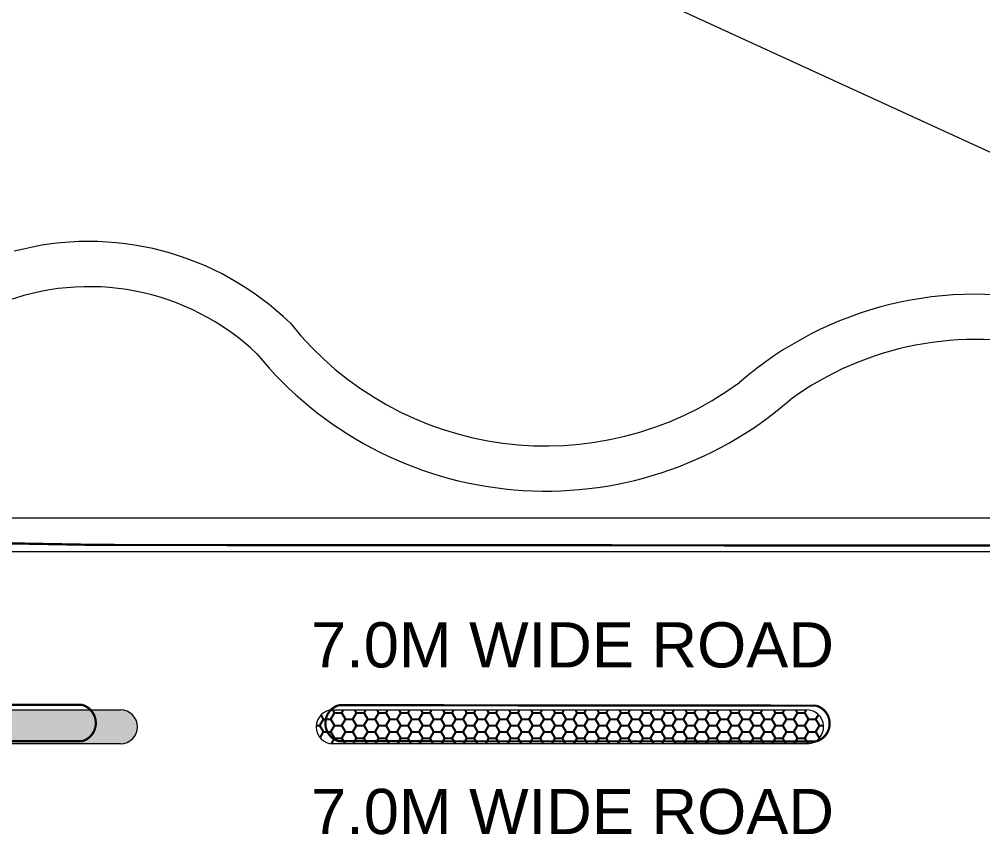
# Model space of a CAD drawing. Extents: x 7620542 to 7843793, y -6476226 to -6093835.
# Drawn here: x 7822630 to 7825234, y -6347780 to -6345575 of the extents above; entities that cross this region are included whole.
import ezdxf
from ezdxf.enums import TextEntityAlignment as Align

# ---------------------------------------------------------------- set-up
doc = ezdxf.new("R2010")
doc.units = 0
doc.header["$LTSCALE"] = 600
doc.header["$MEASUREMENT"] = 0
doc.layers.add('TITLE', color=7, linetype='CONTINUOUS')
doc.styles.add('AR', font='arial.ttf')

# ---------------------------------------------------------------- blocks, each defined once
blk = doc.blocks.new('A$C67844AE1')
at = {"layer": 'TITLE'}
h = blk.add_hatch(dxfattribs=at)
h.set_pattern_fill('HONEY', color=8, scale=157.169043, style=0)
h.set_pattern_definition([(0, (-559135.153, 142307.712), (29.4691956, 17.01404795), [19.6461304, -39.2922608]), (120, (-559135.153, 142307.712), (-29.46919555, 17.01404806), [19.6461304, -39.2922608]), (60, (-559135.153, 142307.712), (6e-08, 34.028096), [-39.2922608, 19.6461304])])
h.paths.add_polyline_path([(-18192.8, -6089.2, -0.999999), (-18192.8, -6179.8), (-18192.8, -6179.8), (-20284.3, -6179.8, -1.000001), (-20284.3, -6089.2)])
h = blk.add_hatch(dxfattribs=at)
h.set_pattern_fill('HONEY', color=8, scale=157.169043, style=0)
h.set_pattern_definition([(0, (-439703.354, 210917.506), (29.4691956, 17.01404795), [19.6461304, -39.2922608]), (120, (-439703.354, 210917.506), (-29.46919555, 17.01404806), [19.6461304, -39.2922608]), (60, (-439703.354, 210917.506), (6e-08, 34.028096), [-39.2922608, 19.6461304])])
h.paths.add_polyline_path([(-17624.4, -6089.2, 0.999996), (-17624.4, -6179.8), (-16355.3, -6179.8, 0.943236), (-16355.5, -6089.2)])
at = {"layer": 'TITLE', "color": 8, "lineweight": 0}
for p, q in [((-19201.9, -3065.3, 6), (-13962.8, -5472.4, 6)), ((-20475, -5575.3, 6), (-13901.3, -5575.4, 6)), ((-14009.5, -5665.9, 6), (-20213.1, -5666, 6)), ((-20284.3, -6089.2, 6), (-18192.8, -6089.2, 6)), ((-17624.4, -6089.2, 6), (-16360.6, -6089.2, 6)), ((-18192.8, -6179.8, 6), (-20284.3, -6179.8, 6)), ((-16355.3, -6179.8, 6), (-17624.4, -6179.8, 6))]:
    blk.add_line(p, q, dxfattribs=at)
at = {"layer": 'TITLE', "color": 8, "const_width": 6.04}
blk.add_lwpolyline([(-11780.1, -5661.6), (-13848.8, -5648.2), (-16312.8, -5649.1), (-18251.2, -5647.8), (-20320.1, -5610.7)], dxfattribs=at)
for points in [[(-18294.9, -6075.7), (-20143.8, -6073.8, 0.792749), (-20143.9, -6172.2), (-18294.9, -6172.7, 0.743973)], [(-16332.7, -6077.7), (-17608.9, -6076.4, 0.747437), (-17609, -6172.9), (-16332.7, -6173.3, 0.755044)]]:
    blk.add_lwpolyline(points, format="xyb", close=True, dxfattribs=at)
at = {"layer": 'TITLE', "color": 8, "lineweight": 0}
for centre, radius, start, end in [((-18277.3, -5608.9, 6), 772.8, 45.8043, 104.9928), ((-18277.3, -5608.9, 6), 651.9, 46.4141, 177.0401), ((-15907, -5937.8, 6), 960.6, 21.8855, 131.0628), ((-17055.5, -4507.5, 6), 875.4, 218.7066, 306.2387), ((-15907, -5937.8, 6), 839.7, 25.5732, 126.1381), ((-17055.5, -4507.5, 6), 996.3, 219.17, 310.9746), ((-18192.8, -6134.5, 6), 45.3, 269.9999, 89.9999), ((-17624.4, -6134.5, 6), 45.3, 89.9999, 269.9999), ((-16358.1, -6134.5, 6), 45.4, 273.4444, 93.2488)]:
    blk.add_arc(centre, radius, start, end, dxfattribs=at)
at = {"layer": 'TITLE', "color": 8, "linetype": 'Continuous', "style": 'AR'}
for p in [(-16984.1, -5915), (-16984.1, -6360.7)]:
    blk.add_text('7.0M WIDE ROAD', height=120.899, dxfattribs=at).set_placement(p, align=Align.MIDDLE_CENTER)

msp = doc.modelspace()

# ---------------------------------------------------------------- block references
at = {"layer": 'TITLE', "xscale": 1.010947171598673, "yscale": 1.010947171598673, "zscale": 1.010947171598673}
msp.add_blockref('A$C67844AE1', (7841295.379, -6341287.263, -14.83), dxfattribs=at)

doc.saveas('drawing.dxf')
